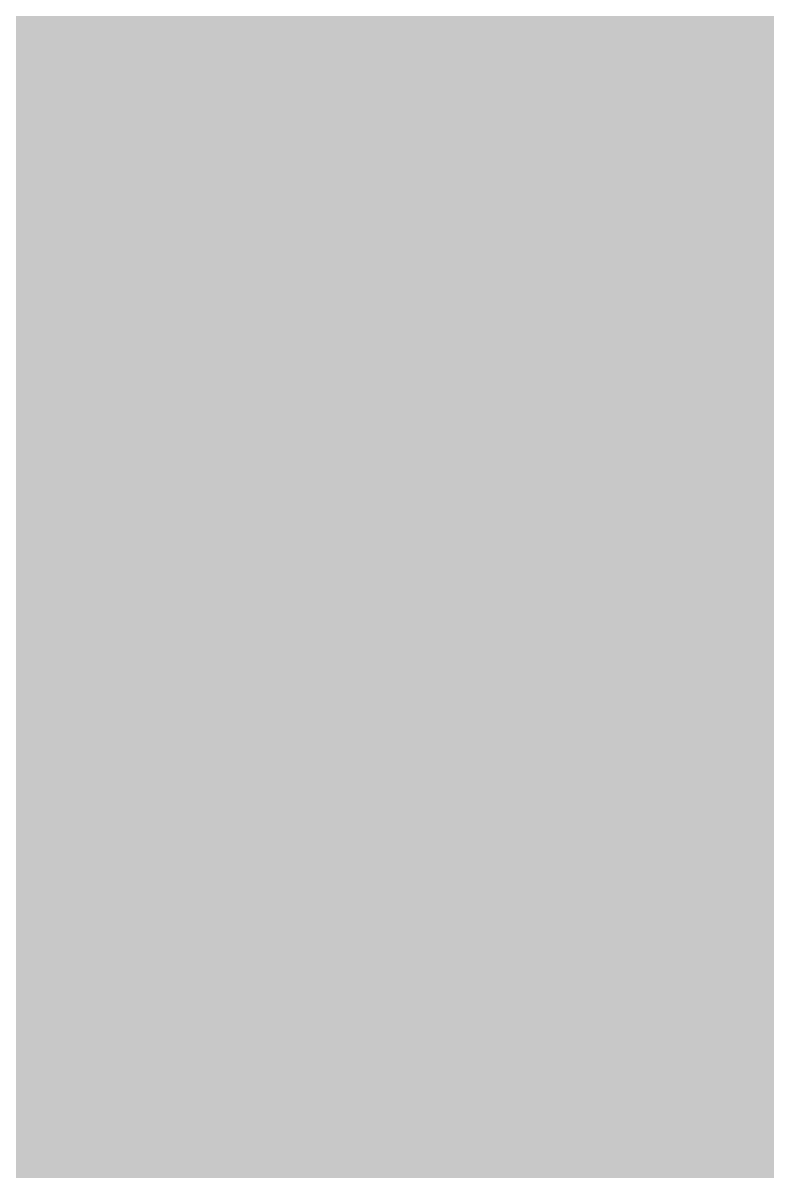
# Model space of a CAD drawing. Header units: millimetres. Extents: x 0 to 212, y 0 to 159.
# Drawn here: x 142.56 to 156.02, y 20.81 to 41.56 of the extents above; entities that cross this region are included whole.
import ezdxf

# ---------------------------------------------------------------- set-up
doc = ezdxf.new("R2010")
doc.units = ezdxf.units.MM

msp = doc.modelspace()

# ---------------------------------------------------------------- hatches: boundary and pattern name
for color, points in [(254, [(14.1633, 0.0536), (13.9878, 0.0533), (13.8125, 0.0559), (13.6373, 0.061), (13.462, 0.0686), (13.2893, 0.0787), (13.114, 0.0914), (12.9413, 0.1041), (12.7686, 0.1219), (12.5959, 0.1397), (12.4231, 0.16), (12.2504, 0.1829), (12.0777, 0.2057), (11.9075, 0.2337), (11.7373, 0.2616), (11.5672, 0.2921), (11.397, 0.3251), (11.2268, 0.3607), (11.0592, 0.3988), (10.8915, 0.4369), (10.7239, 0.4775), (10.5562, 0.5207), (10.3886, 0.5664), (10.2235, 0.6121), (10.0584, 0.6629), (9.8933, 0.7137), (9.7307, 0.7671), (9.5682, 0.8204), (9.4056, 0.8788), (9.2431, 0.9373), (9.083, 0.9982), (8.923, 1.0617), (8.763, 1.1252), (8.6055, 1.1938), (8.4455, 1.2624), (8.2906, 1.331), (8.1331, 1.4046), (7.9781, 1.4783), (7.8232, 1.5545), (7.6708, 1.6332), (7.5184, 1.7145), (7.366, 1.7958), (7.2161, 1.8796), (7.0663, 1.966), (6.919, 2.0523), (6.7716, 2.1438), (6.6243, 2.2352), (6.4795, 2.3266), (6.3348, 2.4232), (6.19, 2.5197), (6.0477, 2.6187), (5.908, 2.7178), (5.7683, 2.8194), (5.6286, 2.9235), (5.4915, 3.0302), (5.3543, 3.1369), (5.2197, 3.2461), (5.0851, 3.3579), (4.953, 3.4722), (4.8209, 3.5865), (4.6914, 3.7033), (4.5644, 3.8202), (4.4348, 3.9395), (4.3104, 4.0615), (4.1859, 4.1859), (4.0615, 4.3104), (3.9395, 4.4348), (3.8202, 4.5618), (3.7033, 4.6914), (3.5865, 4.8209), (3.4722, 4.953), (3.3579, 5.0851), (3.2487, 5.2197), (3.1369, 5.3543), (3.0302, 5.4915), (2.9235, 5.6286), (2.8194, 5.7683), (2.7178, 5.908), (2.6187, 6.0477), (2.5197, 6.19), (2.4232, 6.3348), (2.3266, 6.477), (2.2352, 6.6243), (2.1438, 6.7691), (2.0523, 6.919), (1.966, 7.0663), (1.8796, 7.2161), (1.7958, 7.366), (1.7145, 7.5184), (1.6332, 7.6708), (1.5545, 7.8232), (1.4783, 7.9781), (1.4046, 8.1331), (1.331, 8.2906), (1.2598, 8.4455), (1.1913, 8.603), (1.1252, 8.763), (1.0592, 8.923), (0.9982, 9.083), (0.9373, 9.2431), (0.8763, 9.4056), (0.8204, 9.5682), (0.7645, 9.7307), (0.7112, 9.8933), (0.6604, 10.0584), (0.6121, 10.2235), (0.5639, 10.3911), (0.5207, 10.5562), (0.4775, 10.7239), (0.4343, 10.8915), (0.3962, 11.0592), (0.3607, 11.2268), (0.3251, 11.397), (0.2921, 11.5672), (0.2616, 11.7373), (0.2311, 11.9075), (0.2057, 12.0802), (0.1803, 12.2504), (0.1575, 12.4231), (0.1372, 12.5959), (0.1194, 12.7686), (0.1041, 12.9413), (0.0889, 13.1166), (0.0787, 13.2893), (0.0686, 13.4645), (0.061, 13.6373), (0.0559, 13.8125), (0.0508, 13.9878), (0.0508, 14.163), (0.0522, 144.6925), (0.0508, 144.8664), (0.0559, 145.0416), (0.061, 145.2169), (0.0686, 145.3896), (0.0787, 145.5649), (0.0889, 145.7376), (0.1041, 145.9128), (0.1194, 146.0856), (0.1372, 146.2583), (0.1575, 146.431), (0.1803, 146.6037), (0.2057, 146.7739), (0.2311, 146.9466), (0.2616, 147.1168), (0.2921, 147.287), (0.3251, 147.4572), (0.3607, 147.6248), (0.3962, 147.795), (0.4343, 147.9626), (0.4775, 148.1303), (0.5207, 148.2979), (0.5639, 148.463), (0.6121, 148.6281), (0.6604, 148.7932), (0.7112, 148.9583), (0.7645, 149.1234), (0.8204, 149.286), (0.8763, 149.4485), (0.9373, 149.6111), (0.9982, 149.7711), (1.0592, 149.9311), (1.1252, 150.0911), (1.1913, 150.2486), (1.2598, 150.4061), (1.331, 150.5636), (1.4046, 150.7185), (1.4783, 150.876), (1.5545, 151.0284), (1.6332, 151.1833), (1.7145, 151.3357), (1.7958, 151.4856), (1.8796, 151.638), (1.966, 151.7879), (2.0523, 151.9352), (2.1438, 152.0825), (2.2352, 152.2298), (2.3266, 152.3746), (2.4232, 152.5194), (2.5197, 152.6616), (2.6187, 152.8039), (2.7178, 152.9461), (2.8194, 153.0858), (2.9235, 153.2255), (3.0302, 153.3627), (3.1369, 153.4973), (3.2487, 153.6344), (3.3579, 153.7665), (3.4722, 153.8986), (3.5865, 154.0307), (3.7033, 154.1602), (3.8202, 154.2898), (3.9395, 154.4168), (4.0615, 154.5438), (4.1859, 154.6682), (4.3104, 154.7901), (4.4348, 154.9121), (4.5644, 155.034), (4.6914, 155.1508), (4.8209, 155.2677), (4.953, 155.382), (5.0851, 155.4937), (5.2197, 155.6055), (5.3543, 155.7147), (5.4915, 155.8239), (5.6286, 155.9281), (5.7683, 156.0322), (5.908, 156.1338), (6.0477, 156.2354), (6.19, 156.3345), (6.3348, 156.431), (6.4795, 156.525), (6.6243, 156.6189), (6.7716, 156.7104), (6.919, 156.7993), (7.0663, 156.8882), (7.2161, 156.9745), (7.366, 157.0584), (7.5184, 157.1396), (7.6708, 157.2209), (7.8232, 157.2971), (7.9781, 157.3733), (8.1331, 157.4495), (8.2906, 157.5206), (8.4455, 157.5918), (8.6055, 157.6603), (8.763, 157.7289), (8.923, 157.7924), (9.083, 157.8559), (9.2431, 157.9169), (9.4056, 157.9753), (9.5682, 158.0337), (9.7307, 158.0871), (9.8933, 158.1404), (10.0584, 158.1912), (10.2235, 158.242), (10.3886, 158.2877), (10.5562, 158.3334), (10.7239, 158.3766), (10.8915, 158.4173), (11.0592, 158.4579), (11.2268, 158.4935), (11.397, 158.529), (11.5672, 158.562), (11.7373, 158.5925), (11.9075, 158.6205), (12.0777, 158.6484), (12.2504, 158.6713), (12.4231, 158.6941), (12.5959, 158.7144), (12.7686, 158.7322), (12.9413, 158.75), (13.114, 158.7627), (13.2893, 158.7754), (13.462, 158.7856), (13.6373, 158.7932), (13.8125, 158.7983), (13.9878, 158.8008), (14.163, 158.8033), (197.6078, 158.8036), (197.7822, 158.8008), (197.9574, 158.7983), (198.1327, 158.7932), (198.3054, 158.7856), (198.4807, 158.7754), (198.6534, 158.7627), (198.8287, 158.75), (199.0014, 158.7322), (199.1741, 158.7144), (199.3468, 158.6941), (199.5195, 158.6713), (199.6897, 158.6484), (199.8624, 158.6205), (200.0326, 158.5925), (200.2028, 158.562), (200.373, 158.529), (200.5432, 158.4935), (200.7108, 158.4579), (200.8784, 158.4173), (201.0461, 158.3766), (201.2137, 158.3334), (201.3788, 158.2877), (201.5465, 158.242), (201.7116, 158.1912), (201.8767, 158.1404), (202.0392, 158.0871), (202.2018, 158.0337), (202.3643, 157.9753), (202.5269, 157.9169), (202.6869, 157.8559), (202.8469, 157.7924), (203.007, 157.7289), (203.167, 157.6603), (203.3245, 157.5918), (203.4794, 157.5206), (203.6369, 157.4495), (203.7918, 157.3733), (203.9468, 157.2971), (204.0992, 157.2209), (204.2516, 157.1396), (204.404, 157.0584), (204.5538, 156.9745), (204.7037, 156.8882), (204.8535, 156.7993), (205.0009, 156.7104), (205.1456, 156.6189), (205.293, 156.525), (205.4352, 156.431), (205.58, 156.3345), (205.7222, 156.2354), (205.8619, 156.1338), (206.0016, 156.0322), (206.1413, 155.9281), (206.2785, 155.8239), (206.4156, 155.7147), (206.5503, 155.6055), (206.6849, 155.4937), (206.817, 155.382), (206.949, 155.2677), (207.0786, 155.1508), (207.2081, 155.034), (207.3351, 154.9121), (207.4596, 154.7901), (207.584, 154.6682), (207.7085, 154.5438), (207.8304, 154.4168), (207.9498, 154.2898), (208.0666, 154.1602), (208.1835, 154.0307), (208.2978, 153.8986), (208.4121, 153.7665), (208.5238, 153.6344), (208.6331, 153.4973), (208.7397, 153.3627), (208.8464, 153.2255), (208.9506, 153.0858), (209.0522, 152.9461), (209.1512, 152.8039), (209.2503, 152.6616), (209.3468, 152.5194), (209.4433, 152.3746), (209.5348, 152.2298), (209.6262, 152.0825), (209.7176, 151.9352), (209.804, 151.7879), (209.8904, 151.638), (209.9742, 151.4856), (210.0555, 151.3357), (210.1367, 151.1833), (210.2155, 151.0284), (210.2917, 150.876), (210.3653, 150.7185), (210.439, 150.5636), (210.5076, 150.4061), (210.5762, 150.2486), (210.6447, 150.0911), (210.7082, 149.9311), (210.7717, 149.7711), (210.8327, 149.6111), (210.8911, 149.4485), (210.9495, 149.286), (211.0029, 149.1234), (211.0562, 148.9583), (211.107, 148.7932), (211.1578, 148.6281), (211.2035, 148.463), (211.2493, 148.2979), (211.2924, 148.1303), (211.3331, 147.9626), (211.3712, 147.795), (211.4093, 147.6248), (211.4448, 147.4572), (211.4779, 147.287), (211.5083, 147.1168), (211.5363, 146.9466), (211.5642, 146.7739), (211.5871, 146.6037), (211.6099, 146.431), (211.6303, 146.2583), (211.648, 146.0856), (211.6658, 145.9128), (211.6785, 145.7376), (211.6912, 145.5649), (211.7014, 145.3896), (211.709, 145.2169), (211.7141, 145.0416), (211.7166, 144.8664), (211.7166, 144.6911), (211.7189, 14.1647), (211.7166, 13.9878), (211.7141, 13.8125), (211.709, 13.6373), (211.7014, 13.4645), (211.6912, 13.2893), (211.6785, 13.1166), (211.6658, 12.9413), (211.648, 12.7686), (211.6303, 12.5959), (211.6099, 12.4231), (211.5871, 12.2504), (211.5642, 12.0802), (211.5363, 11.9075), (211.5083, 11.7373), (211.4779, 11.5672), (211.4448, 11.397), (211.4093, 11.2268), (211.3712, 11.0592), (211.3331, 10.8915), (211.2924, 10.7239), (211.2493, 10.5562), (211.2035, 10.3911), (211.1578, 10.2235), (211.107, 10.0584), (211.0562, 9.8933), (211.0029, 9.7307), (210.9495, 9.5682), (210.8911, 9.4056), (210.8327, 9.2431), (210.7717, 9.083), (210.7082, 8.923), (210.6447, 8.763), (210.5762, 8.603), (210.5076, 8.4455), (210.439, 8.2906), (210.3653, 8.1331), (210.2917, 7.9781), (210.2155, 7.8232), (210.1367, 7.6708), (210.0555, 7.5184), (209.9742, 7.366), (209.8904, 7.2161), (209.804, 7.0663), (209.7176, 6.919), (209.6262, 6.7691), (209.5348, 6.6243), (209.4433, 6.477), (209.3468, 6.3348), (209.2503, 6.19), (209.1512, 6.0477), (209.0522, 5.908), (208.9506, 5.7683), (208.8464, 5.6286), (208.7397, 5.4915), (208.6331, 5.3543), (208.5238, 5.2197), (208.4121, 5.0851), (208.2978, 4.953), (208.1835, 4.8209), (208.0666, 4.6914), (207.9498, 4.5618), (207.8304, 4.4348), (207.7085, 4.3104), (207.584, 4.1859), (207.4596, 4.0615), (207.3351, 3.9395), (207.2081, 3.8202), (207.0786, 3.7033), (206.949, 3.5865), (206.817, 3.4722), (206.6849, 3.3579), (206.5503, 3.2461), (206.4156, 3.1369), (206.2785, 3.0302), (206.1413, 2.9235), (206.0016, 2.8194), (205.8619, 2.7178), (205.7222, 2.6187), (205.58, 2.5197), (205.4352, 2.4232), (205.293, 2.3266), (205.1456, 2.2352), (205.0009, 2.1438), (204.8535, 2.0523), (204.7037, 1.966), (204.5538, 1.8796), (204.404, 1.7958), (204.2516, 1.7145), (204.0992, 1.6332), (203.9468, 1.5545), (203.7918, 1.4783), (203.6369, 1.4046), (203.4794, 1.331), (203.3245, 1.2624), (203.167, 1.1938), (203.007, 1.1252), (202.8469, 1.0617), (202.6869, 0.9982), (202.5269, 0.9373), (202.3643, 0.8788), (202.2018, 0.8204), (202.0392, 0.7671), (201.8767, 0.7137), (201.7116, 0.6629), (201.5465, 0.6121), (201.3788, 0.5664), (201.2137, 0.5207), (201.0461, 0.4775), (200.8784, 0.4369), (200.7108, 0.3988), (200.5432, 0.3607), (200.373, 0.3251), (200.2028, 0.2921), (200.0326, 0.2616), (199.8624, 0.2337), (199.6897, 0.2057), (199.5195, 0.1829), (199.3468, 0.16), (199.1741, 0.1397), (199.0014, 0.1219), (198.8287, 0.1041), (198.6534, 0.0914), (198.4807, 0.0787), (198.3054, 0.0686), (198.1327, 0.061), (197.9574, 0.0559), (197.7822, 0.0533), (197.6069, 0.0533)]), (59, [(14.1633, 3.5814), (13.8887, 3.5839), (13.6169, 3.5941), (13.3477, 3.6119), (13.081, 3.6347), (12.8143, 3.6652), (12.5501, 3.7008), (12.2885, 3.7465), (12.0294, 3.7948), (11.7729, 3.8506), (11.5164, 3.9141), (11.2649, 3.9827), (11.016, 4.0564), (10.7671, 4.1351), (10.5232, 4.2215), (10.2819, 4.3129), (10.0432, 4.412), (9.8069, 4.5161), (9.5733, 4.6228), (9.3447, 4.7371), (9.1186, 4.8565), (8.8951, 4.9809), (8.6741, 5.113), (8.4582, 5.2476), (8.2448, 5.3873), (8.0366, 5.5321), (7.8308, 5.682), (7.6276, 5.8369), (7.4295, 5.9969), (7.2365, 6.1595), (7.046, 6.3297), (6.8605, 6.5024), (6.6777, 6.6802), (6.5024, 6.8605), (6.3271, 7.046), (6.1595, 7.2365), (5.9969, 7.432), (5.8369, 7.6302), (5.682, 7.8308), (5.5321, 8.0366), (5.3873, 8.2448), (5.2451, 8.4582), (5.1105, 8.6741), (4.9809, 8.8951), (4.8565, 9.1186), (4.7371, 9.3447), (4.6228, 9.5758), (4.5136, 9.8069), (4.4094, 10.0432), (4.3129, 10.2819), (4.2215, 10.5232), (4.1351, 10.7696), (4.0538, 11.016), (3.9802, 11.2649), (3.9116, 11.5189), (3.8506, 11.7729), (3.7948, 12.0294), (3.744, 12.2911), (3.7008, 12.5527), (3.6627, 12.8143), (3.6322, 13.081), (3.6093, 13.3502), (3.5916, 13.6195), (3.5814, 13.8913), (3.5789, 14.163), (3.58, 144.6925), (3.5814, 144.9654), (3.5916, 145.2347), (3.6093, 145.5064), (3.6322, 145.7731), (3.6627, 146.0398), (3.7008, 146.304), (3.744, 146.5656), (3.7948, 146.8247), (3.8506, 147.0812), (3.9116, 147.3352), (3.9802, 147.5892), (4.0538, 147.8382), (4.1351, 148.0845), (4.2215, 148.3309), (4.3129, 148.5722), (4.4094, 148.811), (4.5136, 149.0472), (4.6228, 149.2783), (4.7371, 149.5095), (4.8565, 149.7355), (4.9809, 149.9591), (5.1105, 150.1775), (5.2451, 150.3959), (5.3873, 150.6093), (5.5321, 150.8176), (5.682, 151.0233), (5.8369, 151.224), (5.9969, 151.4221), (6.1595, 151.6177), (6.3271, 151.8056), (6.5024, 151.9936), (6.6777, 152.1739), (6.8605, 152.3517), (7.046, 152.5245), (7.2365, 152.6946), (7.4295, 152.8572), (7.6276, 153.0172), (7.8308, 153.1722), (8.0366, 153.322), (8.2448, 153.4668), (8.4582, 153.6065), (8.6741, 153.7411), (8.8951, 153.8732), (9.1186, 153.9977), (9.3447, 154.117), (9.5733, 154.2313), (9.8069, 154.3406), (10.0432, 154.4422), (10.2819, 154.5412), (10.5232, 154.6327), (10.7671, 154.719), (11.016, 154.7978), (11.2649, 154.874), (11.5164, 154.9425), (11.7729, 155.0035), (12.0294, 155.0594), (12.2885, 155.1102), (12.5501, 155.1534), (12.8143, 155.1889), (13.081, 155.2194), (13.3477, 155.2448), (13.6169, 155.26), (13.8887, 155.2702), (14.163, 155.2753), (197.6078, 155.2758), (197.8787, 155.2702), (198.1505, 155.26), (198.4197, 155.2448), (198.689, 155.2194), (198.9557, 155.1889), (199.2173, 155.1534), (199.4789, 155.1102), (199.7405, 155.0594), (199.9971, 155.0035), (200.2511, 154.9425), (200.5051, 154.874), (200.754, 154.7978), (201.0004, 154.719), (201.2467, 154.6327), (201.488, 154.5412), (201.7268, 154.4422), (201.963, 154.3406), (202.1942, 154.2313), (202.4253, 154.117), (202.6514, 153.9977), (202.8749, 153.8732), (203.0959, 153.7411), (203.3118, 153.6065), (203.5251, 153.4668), (203.7334, 153.322), (203.9391, 153.1722), (204.1398, 153.0172), (204.3379, 152.8572), (204.5335, 152.6946), (204.724, 152.5245), (204.9094, 152.3517), (205.0898, 152.1739), (205.2676, 151.9936), (205.4403, 151.8056), (205.6105, 151.6177), (205.773, 151.4221), (205.933, 151.224), (206.088, 151.0233), (206.2378, 150.8176), (206.3826, 150.6093), (206.5223, 150.3959), (206.6569, 150.1775), (206.789, 149.9591), (206.9135, 149.7355), (207.0329, 149.5095), (207.1472, 149.2783), (207.2538, 149.0472), (207.358, 148.811), (207.457, 148.5722), (207.5485, 148.3309), (207.6348, 148.0845), (207.7136, 147.8382), (207.7872, 147.5892), (207.8558, 147.3352), (207.9193, 147.0812), (207.9752, 146.8247), (208.0235, 146.5656), (208.0692, 146.304), (208.1047, 146.0398), (208.1352, 145.7731), (208.1581, 145.5064), (208.1759, 145.2347), (208.186, 144.9654), (208.1911, 144.6911), (208.1911, 14.1647), (208.186, 13.8913), (208.1759, 13.6195), (208.1581, 13.3502), (208.1352, 13.081), (208.1047, 12.8143), (208.0692, 12.5527), (208.0235, 12.2911), (207.9752, 12.0294), (207.9193, 11.7729), (207.8558, 11.5189), (207.7872, 11.2649), (207.7136, 11.016), (207.6348, 10.7696), (207.5485, 10.5232), (207.457, 10.2819), (207.358, 10.0432), (207.2538, 9.8069), (207.1472, 9.5758), (207.0329, 9.3447), (206.9135, 9.1186), (206.789, 8.8951), (206.6569, 8.6741), (206.5223, 8.4582), (206.3826, 8.2448), (206.2378, 8.0366), (206.088, 7.8308), (205.933, 7.6302), (205.773, 7.432), (205.6105, 7.2365), (205.4403, 7.046), (205.2676, 6.8605), (205.0898, 6.6802), (204.9094, 6.5024), (204.724, 6.3297), (204.5335, 6.1595), (204.3379, 5.9969), (204.1398, 5.8369), (203.9391, 5.682), (203.7334, 5.5321), (203.5251, 5.3873), (203.3118, 5.2476), (203.0959, 5.113), (202.8749, 4.9809), (202.6514, 4.8565), (202.4253, 4.7371), (202.1942, 4.6228), (201.963, 4.5161), (201.7268, 4.412), (201.488, 4.3129), (201.2467, 4.2215), (201.0004, 4.1351), (200.754, 4.0564), (200.5051, 3.9827), (200.2511, 3.9141), (199.9971, 3.8506), (199.7405, 3.7948), (199.4789, 3.7465), (199.2173, 3.7008), (198.9557, 3.6652), (198.689, 3.6347), (198.4197, 3.6119), (198.1505, 3.5941), (197.8787, 3.5839), (197.6069, 3.5789)]), (254, [(14.1633, 8.8731), (14.0259, 8.8748), (13.8887, 8.8798), (13.7541, 8.8875), (13.622, 8.9002), (13.4874, 8.9154), (13.3553, 8.9332), (13.2258, 8.9535), (13.0962, 8.9789), (12.9667, 9.0068), (12.8397, 9.0373), (12.7127, 9.0729), (12.5882, 9.1084), (12.4663, 9.1491), (12.3419, 9.1923), (12.2225, 9.238), (12.1031, 9.2888), (11.9837, 9.3396), (11.8694, 9.3929), (11.7526, 9.4513), (11.6408, 9.5098), (11.5291, 9.5733), (11.4198, 9.6368), (11.3106, 9.7053), (11.2039, 9.7765), (11.0998, 9.8476), (10.9957, 9.9238), (10.8966, 10), (10.7975, 10.0787), (10.6985, 10.1625), (10.6045, 10.2464), (10.5105, 10.3327), (10.4216, 10.4216), (10.3327, 10.5131), (10.2464, 10.6045), (10.16, 10.701), (10.0787, 10.7975), (10, 10.8966), (9.9212, 10.9982), (9.8476, 11.0998), (9.7739, 11.2039), (9.7053, 11.3106), (9.6368, 11.4198), (9.5707, 11.5291), (9.5098, 11.6408), (9.4488, 11.7551), (9.3929, 11.8694), (9.337, 11.9863), (9.2862, 12.1031), (9.238, 12.2225), (9.1923, 12.3444), (9.1491, 12.4663), (9.1084, 12.5908), (9.0703, 12.7152), (9.0373, 12.8397), (9.0068, 12.9692), (8.9789, 13.0962), (8.9535, 13.2258), (8.9306, 13.3579), (8.9129, 13.4899), (8.8976, 13.622), (8.8849, 13.7566), (8.8773, 13.8913), (8.8722, 14.0259), (8.8697, 14.163), (8.8717, 144.6925), (8.8722, 144.8283), (8.8773, 144.9629), (8.8849, 145.0975), (8.8976, 145.2321), (8.9129, 145.3642), (8.9306, 145.4963), (8.9535, 145.6284), (8.9789, 145.7579), (9.0068, 145.8849), (9.0373, 146.0144), (9.0703, 146.1389), (9.1084, 146.2634), (9.1491, 146.3878), (9.1923, 146.5097), (9.238, 146.6317), (9.2862, 146.751), (9.337, 146.8679), (9.3929, 146.9847), (9.4488, 147.099), (9.5098, 147.2133), (9.5707, 147.3251), (9.6368, 147.4343), (9.7053, 147.5435), (9.7739, 147.6502), (9.8476, 147.7543), (9.9212, 147.8559), (10, 147.9575), (10.0787, 148.0566), (10.16, 148.1531), (10.2464, 148.2496), (10.3327, 148.3411), (10.4216, 148.4325), (10.5105, 148.5214), (10.6045, 148.6078), (10.6985, 148.6916), (10.7975, 148.7754), (10.8966, 148.8542), (10.9957, 148.9304), (11.0998, 149.0066), (11.2039, 149.0777), (11.3106, 149.1488), (11.4198, 149.2174), (11.5291, 149.2809), (11.6408, 149.3444), (11.7526, 149.4028), (11.8694, 149.4612), (11.9837, 149.5146), (12.1031, 149.5679), (12.2225, 149.6162), (12.3419, 149.6619), (12.4663, 149.7051), (12.5882, 149.7457), (12.7127, 149.7813), (12.8397, 149.8168), (12.9667, 149.8473), (13.0962, 149.8752), (13.2258, 149.9006), (13.3553, 149.921), (13.4874, 149.9413), (13.622, 149.9565), (13.7541, 149.9667), (13.8887, 149.9768), (14.0259, 149.9819), (14.163, 149.9819), (197.6078, 149.9842), (197.7441, 149.9819), (197.8787, 149.9768), (198.0133, 149.9667), (198.1479, 149.9565), (198.28, 149.9413), (198.4121, 149.921), (198.5442, 149.9006), (198.6737, 149.8752), (198.8007, 149.8473), (198.9303, 149.8168), (199.0547, 149.7813), (199.1792, 149.7457), (199.3036, 149.7051), (199.4256, 149.6619), (199.5475, 149.6162), (199.6669, 149.5679), (199.7837, 149.5146), (199.9005, 149.4612), (200.0148, 149.4028), (200.1291, 149.3444), (200.2409, 149.2809), (200.3501, 149.2174), (200.4593, 149.1488), (200.566, 149.0777), (200.6702, 149.0066), (200.7718, 148.9304), (200.8734, 148.8542), (200.9724, 148.7754), (201.0689, 148.6916), (201.1655, 148.6078), (201.2569, 148.5214), (201.3483, 148.4325), (201.4372, 148.3411), (201.5236, 148.2496), (201.6074, 148.1531), (201.6912, 148.0566), (201.77, 147.9575), (201.8462, 147.8559), (201.9224, 147.7543), (201.9935, 147.6502), (202.0646, 147.5435), (202.1332, 147.4343), (202.1967, 147.3251), (202.2602, 147.2133), (202.3186, 147.099), (202.377, 146.9847), (202.4304, 146.8679), (202.4812, 146.751), (202.532, 146.6317), (202.5777, 146.5097), (202.6209, 146.3878), (202.6615, 146.2634), (202.6971, 146.1389), (202.7326, 146.0144), (202.7631, 145.8849), (202.7911, 145.7579), (202.8165, 145.6284), (202.8368, 145.4963), (202.8546, 145.3642), (202.8698, 145.2321), (202.8825, 145.0975), (202.8901, 144.9629), (202.8952, 144.8283), (202.8977, 144.6911), (202.8994, 14.1647), (202.8952, 14.0259), (202.8901, 13.8913), (202.8825, 13.7566), (202.8698, 13.622), (202.8546, 13.4899), (202.8368, 13.3579), (202.8165, 13.2258), (202.7911, 13.0962), (202.7631, 12.9692), (202.7326, 12.8397), (202.6971, 12.7152), (202.6615, 12.5908), (202.6209, 12.4663), (202.5777, 12.3444), (202.532, 12.2225), (202.4812, 12.1031), (202.4304, 11.9863), (202.377, 11.8694), (202.3186, 11.7551), (202.2602, 11.6408), (202.1967, 11.5291), (202.1332, 11.4198), (202.0646, 11.3106), (201.9935, 11.2039), (201.9224, 11.0998), (201.8462, 10.9982), (201.77, 10.8966), (201.6912, 10.7975), (201.6074, 10.701), (201.5236, 10.6045), (201.4372, 10.5131), (201.3483, 10.4216), (201.2569, 10.3327), (201.1655, 10.2464), (201.0689, 10.1625), (200.9724, 10.0787), (200.8734, 10), (200.7718, 9.9238), (200.6702, 9.8476), (200.566, 9.7765), (200.4593, 9.7053), (200.3501, 9.6368), (200.2409, 9.5733), (200.1291, 9.5098), (200.0148, 9.4513), (199.9005, 9.3929), (199.7837, 9.3396), (199.6669, 9.2888), (199.5475, 9.238), (199.4256, 9.1923), (199.3036, 9.1491), (199.1792, 9.1084), (199.0547, 9.0729), (198.9303, 9.0373), (198.8007, 9.0068), (198.6737, 8.9789), (198.5442, 8.9535), (198.4121, 8.9332), (198.28, 8.9154), (198.1479, 8.9002), (198.0133, 8.8875), (197.8787, 8.8798), (197.7441, 8.8748), (197.6069, 8.8722)])]:
    msp.add_hatch(color=color).paths.add_polyline_path(points)
h = msp.add_hatch(color=59)
edge = h.paths.add_edge_path()
edge.add_line((148.8969, 22.7016), (149.0624, 22.7025))
edge.add_line((149.0624, 22.7025), (149.2275, 22.7076))
edge.add_line((149.2275, 22.7076), (149.3926, 22.7152))
edge.add_line((149.3926, 22.7152), (149.5552, 22.7254))
edge.add_line((149.5552, 22.7254), (149.7152, 22.7381))
edge.add_line((149.7152, 22.7381), (149.8727, 22.7559))
edge.add_line((149.8727, 22.7559), (150.0302, 22.7762))
edge.add_line((150.0302, 22.7762), (150.1851, 22.799))
edge.add_line((150.1851, 22.799), (150.3375, 22.827))
edge.add_line((150.3375, 22.827), (150.4899, 22.8575))
edge.add_line((150.4899, 22.8575), (150.6398, 22.8905))
edge.add_line((150.6398, 22.8905), (150.7871, 22.926))
edge.add_line((150.7871, 22.926), (150.9319, 22.9667))
edge.add_line((150.9319, 22.9667), (151.0741, 23.0124))
edge.add_line((151.0741, 23.0124), (151.2164, 23.0581))
edge.add_line((151.2164, 23.0581), (151.3561, 23.1089))
edge.add_line((151.3561, 23.1089), (151.4932, 23.1623))
edge.add_line((151.4932, 23.1623), (151.6278, 23.2207))
edge.add_line((151.6278, 23.2207), (151.7599, 23.2816))
edge.add_line((151.7599, 23.2816), (151.892, 23.3477))
edge.add_line((151.892, 23.3477), (152.019, 23.4163))
edge.add_line((152.019, 23.4163), (152.146, 23.4899))
edge.add_line((152.146, 23.4899), (152.2705, 23.5661))
edge.add_line((152.2705, 23.5661), (152.3898, 23.6449))
edge.add_line((152.3898, 23.6449), (152.5092, 23.7287))
edge.add_line((152.5092, 23.7287), (152.6261, 23.8176))
edge.add_line((152.6261, 23.8176), (152.7404, 23.909))
edge.add_line((152.7404, 23.909), (152.8521, 24.003))
edge.add_line((152.8521, 24.003), (152.9613, 24.1021))
edge.add_line((152.9613, 24.1021), (153.068, 24.2062))
edge.add_line((153.068, 24.2062), (153.1722, 24.3129))
edge.add_line((153.1722, 24.3129), (153.2738, 24.4246))
edge.add_line((153.2738, 24.4246), (153.3728, 24.5415))
edge.add_line((153.3728, 24.5415), (153.4693, 24.6609))
edge.add_line((153.4693, 24.6609), (153.5633, 24.7828))
edge.add_line((153.5633, 24.7828), (153.6522, 24.9123))
edge.add_line((153.6522, 24.9123), (153.7411, 25.0444))
edge.add_line((153.7411, 25.0444), (153.8275, 25.1816))
edge.add_line((153.8275, 25.1816), (153.9088, 25.3213))
edge.add_line((153.9088, 25.3213), (153.9875, 25.466))
edge.add_line((153.9875, 25.466), (154.0662, 25.6159))
edge.add_line((154.0662, 25.6159), (154.1399, 25.7683))
edge.add_line((154.1399, 25.7683), (154.211, 25.9258))
edge.add_line((154.211, 25.9258), (154.2771, 26.0883))
edge.add_line((154.2771, 26.0883), (154.3431, 26.256))
edge.add_line((154.3431, 26.256), (154.4041, 26.4262))
edge.add_line((154.4041, 26.4262), (154.4625, 26.604))
edge.add_line((154.4625, 26.604), (154.5184, 26.7843))
edge.add_line((154.5184, 26.7843), (154.5717, 26.9697))
edge.add_line((154.5717, 26.9697), (154.6225, 27.1577))
edge.add_line((154.6225, 27.1577), (154.6682, 27.3533))
edge.add_line((154.6682, 27.3533), (154.7114, 27.5514))
edge.add_line((154.7114, 27.5514), (154.7495, 27.7546))
edge.add_line((154.7495, 27.7546), (154.7876, 27.9654))
edge.add_line((154.7876, 27.9654), (154.8206, 28.1788))
edge.add_line((154.8206, 28.1788), (154.8486, 28.3972))
edge.add_line((154.8486, 28.3972), (154.8765, 28.6182))
edge.add_line((154.8765, 28.6182), (154.8994, 28.8468))
edge.add_line((154.8994, 28.8468), (154.9197, 29.0805))
edge.add_line((154.9197, 29.0805), (154.9349, 29.3167))
edge.add_line((154.9349, 29.3167), (154.9476, 29.5605))
edge.add_line((154.9476, 29.5605), (154.9552, 29.8094))
edge.add_line((154.9552, 29.8094), (154.9629, 30.0609))
edge.add_line((154.9629, 30.0609), (154.9629, 30.32))
edge.add_line((154.9629, 30.32), (154.9629, 30.5765))
edge.add_line((154.9629, 30.5765), (154.9552, 30.8305))
edge.add_line((154.9552, 30.8305), (154.9476, 31.0794))
edge.add_line((154.9476, 31.0794), (154.9349, 31.3207))
edge.add_line((154.9349, 31.3207), (154.9197, 31.5595))
edge.add_line((154.9197, 31.5595), (154.8994, 31.7932))
edge.add_line((154.8994, 31.7932), (154.8765, 32.0192))
edge.add_line((154.8765, 32.0192), (154.8486, 32.2428))
edge.add_line((154.8486, 32.2428), (154.8206, 32.4612))
edge.add_line((154.8206, 32.4612), (154.7876, 32.6746))
edge.add_line((154.7876, 32.6746), (154.7495, 32.8828))
edge.add_line((154.7495, 32.8828), (154.7114, 33.0886))
edge.add_line((154.7114, 33.0886), (154.6682, 33.2867))
edge.add_line((154.6682, 33.2867), (154.6225, 33.4797))
edge.add_line((154.6225, 33.4797), (154.5717, 33.6702))
edge.add_line((154.5717, 33.6702), (154.5184, 33.8557))
edge.add_line((154.5184, 33.8557), (154.4625, 34.036))
edge.add_line((154.4625, 34.036), (154.4041, 34.2113))
edge.add_line((154.4041, 34.2113), (154.3431, 34.384))
edge.add_line((154.3431, 34.384), (154.2771, 34.5516))
edge.add_line((154.2771, 34.5516), (154.211, 34.7142))
edge.add_line((154.211, 34.7142), (154.1399, 34.8717))
edge.add_line((154.1399, 34.8717), (154.0662, 35.0241))
edge.add_line((154.0662, 35.0241), (153.9875, 35.1739))
edge.add_line((153.9875, 35.1739), (153.9088, 35.3187))
edge.add_line((153.9088, 35.3187), (153.8275, 35.4584))
edge.add_line((153.8275, 35.4584), (153.7411, 35.5956))
edge.add_line((153.7411, 35.5956), (153.6522, 35.7276))
edge.add_line((153.6522, 35.7276), (153.5633, 35.8572))
edge.add_line((153.5633, 35.8572), (153.4693, 35.9791))
edge.add_line((153.4693, 35.9791), (153.3728, 36.0985))
edge.add_line((153.3728, 36.0985), (153.2738, 36.2153))
edge.add_line((153.2738, 36.2153), (153.1722, 36.3271))
edge.add_line((153.1722, 36.3271), (153.068, 36.4338))
edge.add_line((153.068, 36.4338), (152.9613, 36.5379))
edge.add_line((152.9613, 36.5379), (152.8521, 36.637))
edge.add_line((152.8521, 36.637), (152.7404, 36.7309))
edge.add_line((152.7404, 36.7309), (152.6261, 36.8224))
edge.add_line((152.6261, 36.8224), (152.5092, 36.9113))
edge.add_line((152.5092, 36.9113), (152.3898, 36.9951))
edge.add_line((152.3898, 36.9951), (152.2705, 37.0738))
edge.add_line((152.2705, 37.0738), (152.146, 37.15))
edge.add_line((152.146, 37.15), (152.019, 37.2237))
edge.add_line((152.019, 37.2237), (151.892, 37.2923))
edge.add_line((151.892, 37.2923), (151.7599, 37.3583))
edge.add_line((151.7599, 37.3583), (151.6278, 37.4193))
edge.add_line((151.6278, 37.4193), (151.4932, 37.4777))
edge.add_line((151.4932, 37.4777), (151.3561, 37.531))
edge.add_line((151.3561, 37.531), (151.2164, 37.5818))
edge.add_line((151.2164, 37.5818), (151.0741, 37.6301))
edge.add_line((151.0741, 37.6301), (150.9319, 37.6733))
edge.add_line((150.9319, 37.6733), (150.7871, 37.7139))
edge.add_line((150.7871, 37.7139), (150.6398, 37.7495))
edge.add_line((150.6398, 37.7495), (150.4899, 37.7825))
edge.add_line((150.4899, 37.7825), (150.3375, 37.813))
edge.add_line((150.3375, 37.813), (150.1851, 37.8409))
edge.add_line((150.1851, 37.8409), (150.0302, 37.8638))
edge.add_line((150.0302, 37.8638), (149.8727, 37.8841))
edge.add_line((149.8727, 37.8841), (149.7152, 37.9019))
edge.add_line((149.7152, 37.9019), (149.5552, 37.9146))
edge.add_line((149.5552, 37.9146), (149.3926, 37.9273))
edge.add_line((149.3926, 37.9273), (149.2275, 37.9349))
edge.add_line((149.2275, 37.9349), (149.0624, 37.9374))
edge.add_line((149.0624, 37.9374), (148.8948, 37.94))
edge.add_line((148.8948, 37.94), (148.7297, 37.9374))
edge.add_line((148.7297, 37.9374), (148.5621, 37.9349))
edge.add_line((148.5621, 37.9349), (148.3995, 37.9273))
edge.add_line((148.3995, 37.9273), (148.2369, 37.9146))
edge.add_line((148.2369, 37.9146), (148.0769, 37.9019))
edge.add_line((148.0769, 37.9019), (147.9169, 37.8841))
edge.add_line((147.9169, 37.8841), (147.762, 37.8638))
edge.add_line((147.762, 37.8638), (147.607, 37.8409))
edge.add_line((147.607, 37.8409), (147.4521, 37.813))
edge.add_line((147.4521, 37.813), (147.3022, 37.7825))
edge.add_line((147.3022, 37.7825), (147.1524, 37.7495))
edge.add_line((147.1524, 37.7495), (147.005, 37.7139))
edge.add_line((147.005, 37.7139), (146.8603, 37.6733))
edge.add_line((146.8603, 37.6733), (146.7155, 37.6301))
edge.add_line((146.7155, 37.6301), (146.5758, 37.5818))
edge.add_line((146.5758, 37.5818), (146.4361, 37.531))
edge.add_line((146.4361, 37.531), (146.2989, 37.4777))
edge.add_line((146.2989, 37.4777), (146.1643, 37.4193))
edge.add_line((146.1643, 37.4193), (146.0297, 37.3583))
edge.add_line((146.0297, 37.3583), (145.9001, 37.2923))
edge.add_line((145.9001, 37.2923), (145.7731, 37.2237))
edge.add_line((145.7731, 37.2237), (145.6461, 37.15))
edge.add_line((145.6461, 37.15), (145.5217, 37.0738))
edge.add_line((145.5217, 37.0738), (145.3998, 36.9951))
edge.add_line((145.3998, 36.9951), (145.2829, 36.9113))
edge.add_line((145.2829, 36.9113), (145.1661, 36.8224))
edge.add_line((145.1661, 36.8224), (145.0518, 36.7309))
edge.add_line((145.0518, 36.7309), (144.94, 36.637))
edge.add_line((144.94, 36.637), (144.8308, 36.5379))
edge.add_line((144.8308, 36.5379), (144.7241, 36.4338))
edge.add_line((144.7241, 36.4338), (144.62, 36.3271))
edge.add_line((144.62, 36.3271), (144.5184, 36.2153))
edge.add_line((144.5184, 36.2153), (144.4193, 36.0985))
edge.add_line((144.4193, 36.0985), (144.3228, 35.9791))
edge.add_line((144.3228, 35.9791), (144.2288, 35.8572))
edge.add_line((144.2288, 35.8572), (144.1374, 35.7276))
edge.add_line((144.1374, 35.7276), (144.051, 35.5956))
edge.add_line((144.051, 35.5956), (143.9647, 35.4584))
edge.add_line((143.9647, 35.4584), (143.8834, 35.3187))
edge.add_line((143.8834, 35.3187), (143.8021, 35.1739))
edge.add_line((143.8021, 35.1739), (143.7259, 35.0241))
edge.add_line((143.7259, 35.0241), (143.6522, 34.8717))
edge.add_line((143.6522, 34.8717), (143.5811, 34.7142))
edge.add_line((143.5811, 34.7142), (143.5125, 34.5516))
edge.add_line((143.5125, 34.5516), (143.449, 34.384))
edge.add_line((143.449, 34.384), (143.3855, 34.2113))
edge.add_line((143.3855, 34.2113), (143.3271, 34.036))
edge.add_line((143.3271, 34.036), (143.2712, 33.8557))
edge.add_line((143.2712, 33.8557), (143.2204, 33.6702))
edge.add_line((143.2204, 33.6702), (143.1696, 33.4797))
edge.add_line((143.1696, 33.4797), (143.1239, 33.2867))
edge.add_line((143.1239, 33.2867), (143.0807, 33.0886))
edge.add_line((143.0807, 33.0886), (143.0401, 32.8828))
edge.add_line((143.0401, 32.8828), (143.0045, 32.6746))
edge.add_line((143.0045, 32.6746), (142.9715, 32.4612))
edge.add_line((142.9715, 32.4612), (142.941, 32.2428))
edge.add_line((142.941, 32.2428), (142.9156, 32.0192))
edge.add_line((142.9156, 32.0192), (142.8928, 31.7932))
edge.add_line((142.8928, 31.7932), (142.8725, 31.5595))
edge.add_line((142.8725, 31.5595), (142.8572, 31.3207))
edge.add_line((142.8572, 31.3207), (142.8445, 31.0794))
edge.add_line((142.8445, 31.0794), (142.8344, 30.8305))
edge.add_line((142.8344, 30.8305), (142.8293, 30.5765))
edge.add_line((142.8293, 30.5765), (142.8293, 30.32))
edge.add_line((142.8293, 30.32), (142.8293, 30.0736))
edge.add_line((142.8293, 30.0736), (142.8344, 29.8323))
edge.add_line((142.8344, 29.8323), (142.8445, 29.5961))
edge.add_line((142.8445, 29.5961), (142.8572, 29.3649))
edge.add_line((142.8572, 29.3649), (142.8725, 29.1363))
edge.add_line((142.8725, 29.1363), (142.8928, 28.9128))
edge.add_line((142.8928, 28.9128), (142.9156, 28.6918))
edge.add_line((142.9156, 28.6918), (142.941, 28.4759))
edge.add_line((142.941, 28.4759), (142.9715, 28.2651))
edge.add_line((142.9715, 28.2651), (143.0045, 28.0594))
edge.add_line((143.0045, 28.0594), (143.0401, 27.8562))
edge.add_line((143.0401, 27.8562), (143.0807, 27.6581))
edge.add_line((143.0807, 27.6581), (143.1239, 27.4625))
edge.add_line((143.1239, 27.4625), (143.1696, 27.272))
edge.add_line((143.1696, 27.272), (143.2204, 27.084))
edge.add_line((143.2204, 27.084), (143.2712, 26.9037))
edge.add_line((143.2712, 26.9037), (143.3271, 26.7233))
edge.add_line((143.3271, 26.7233), (143.3855, 26.5506))
edge.add_line((143.3855, 26.5506), (143.449, 26.3804))
edge.add_line((143.449, 26.3804), (143.5125, 26.2153))
edge.add_line((143.5125, 26.2153), (143.5811, 26.0528))
edge.add_line((143.5811, 26.0528), (143.6522, 25.8928))
edge.add_line((143.6522, 25.8928), (143.7259, 25.7404))
edge.add_line((143.7259, 25.7404), (143.8021, 25.5905))
edge.add_line((143.8021, 25.5905), (143.8834, 25.4432))
edge.add_line((143.8834, 25.4432), (143.9647, 25.3009))
edge.add_line((143.9647, 25.3009), (144.051, 25.1638))
edge.add_line((144.051, 25.1638), (144.1374, 25.0292))
edge.add_line((144.1374, 25.0292), (144.2288, 24.8996))
edge.add_line((144.2288, 24.8996), (144.3228, 24.7726))
edge.add_line((144.3228, 24.7726), (144.4193, 24.6507))
edge.add_line((144.4193, 24.6507), (144.5184, 24.5313))
edge.add_line((144.5184, 24.5313), (144.62, 24.417))
edge.add_line((144.62, 24.417), (144.7241, 24.3053))
edge.add_line((144.7241, 24.3053), (144.8308, 24.1986))
edge.add_line((144.8308, 24.1986), (144.94, 24.0944))
edge.add_line((144.94, 24.0944), (145.0518, 23.9954))
edge.add_line((145.0518, 23.9954), (145.1661, 23.8989))
edge.add_line((145.1661, 23.8989), (145.2829, 23.8074))
edge.add_line((145.2829, 23.8074), (145.3998, 23.7185))
edge.add_line((145.3998, 23.7185), (145.5217, 23.6347))
edge.add_line((145.5217, 23.6347), (145.6461, 23.556))
edge.add_line((145.6461, 23.556), (145.7731, 23.4772))
edge.add_line((145.7731, 23.4772), (145.9001, 23.4036))
edge.add_line((145.9001, 23.4036), (146.0297, 23.335))
edge.add_line((146.0297, 23.335), (146.1643, 23.2689))
edge.add_line((146.1643, 23.2689), (146.2989, 23.208))
edge.add_line((146.2989, 23.208), (146.4361, 23.1496))
edge.add_line((146.4361, 23.1496), (146.5758, 23.0937))
edge.add_line((146.5758, 23.0937), (146.7155, 23.0429))
edge.add_line((146.7155, 23.0429), (146.8603, 22.9946))
edge.add_line((146.8603, 22.9946), (147.005, 22.9514))
edge.add_line((147.005, 22.9514), (147.1524, 22.9108))
edge.add_line((147.1524, 22.9108), (147.3022, 22.8752))
edge.add_line((147.3022, 22.8752), (147.4521, 22.8397))
edge.add_line((147.4521, 22.8397), (147.607, 22.8117))
edge.add_line((147.607, 22.8117), (147.762, 22.7863))
edge.add_line((147.762, 22.7863), (147.9169, 22.7635))
edge.add_line((147.9169, 22.7635), (148.0769, 22.7432))
edge.add_line((148.0769, 22.7432), (148.2369, 22.7279))
edge.add_line((148.2369, 22.7279), (148.3995, 22.7152))
edge.add_line((148.3995, 22.7152), (148.5621, 22.7076))
edge.add_line((148.5621, 22.7076), (148.7297, 22.7025))
edge.add_line((148.7297, 22.7025), (148.8948, 22.7))
edge = h.paths.add_edge_path(flags=16)
edge.add_line((148.8969, 35.6552), (148.9989, 35.654))
edge.add_line((148.9989, 35.654), (149.098, 35.6489))
edge.add_line((149.098, 35.6489), (149.1971, 35.6438))
edge.add_line((149.1971, 35.6438), (149.2936, 35.6362))
edge.add_line((149.2936, 35.6362), (149.3876, 35.626))
edge.add_line((149.3876, 35.626), (149.4815, 35.6133))
edge.add_line((149.4815, 35.6133), (149.573, 35.5981))
edge.add_line((149.573, 35.5981), (149.6619, 35.5803))
edge.add_line((149.6619, 35.5803), (149.7508, 35.56))
edge.add_line((149.7508, 35.56), (149.8371, 35.5371))
edge.add_line((149.8371, 35.5371), (149.921, 35.5117))
edge.add_line((149.921, 35.5117), (150.0022, 35.4863))
edge.add_line((150.0022, 35.4863), (150.0835, 35.4559))
edge.add_line((150.0835, 35.4559), (150.1623, 35.4228))
edge.add_line((150.1623, 35.4228), (150.2385, 35.3898))
edge.add_line((150.2385, 35.3898), (150.3147, 35.3517))
edge.add_line((150.3147, 35.3517), (150.3883, 35.3136))
edge.add_line((150.3883, 35.3136), (150.4594, 35.2704))
edge.add_line((150.4594, 35.2704), (150.5306, 35.2247))
edge.add_line((150.5306, 35.2247), (150.5991, 35.179))
edge.add_line((150.5991, 35.179), (150.6652, 35.1282))
edge.add_line((150.6652, 35.1282), (150.7287, 35.0774))
edge.add_line((150.7287, 35.0774), (150.7922, 35.0215))
edge.add_line((150.7922, 35.0215), (150.8557, 34.9631))
edge.add_line((150.8557, 34.9631), (150.9141, 34.9021))
edge.add_line((150.9141, 34.9021), (150.9725, 34.8412))
edge.add_line((150.9725, 34.8412), (151.0284, 34.7751))
edge.add_line((151.0284, 34.7751), (151.0843, 34.7066))
edge.add_line((151.0843, 34.7066), (151.1376, 34.6354))
edge.add_line((151.1376, 34.6354), (151.1884, 34.5618))
edge.add_line((151.1884, 34.5618), (151.2392, 34.4856))
edge.add_line((151.2392, 34.4856), (151.2875, 34.4043))
edge.add_line((151.2875, 34.4043), (151.3357, 34.323))
edge.add_line((151.3357, 34.323), (151.3789, 34.2392))
edge.add_line((151.3789, 34.2392), (151.4221, 34.1503))
edge.add_line((151.4221, 34.1503), (151.4653, 34.0589))
edge.add_line((151.4653, 34.0589), (151.5059, 33.9674))
edge.add_line((151.5059, 33.9674), (151.544, 33.8709))
edge.add_line((151.544, 33.8709), (151.5821, 33.7718))
edge.add_line((151.5821, 33.7718), (151.6177, 33.6702))
edge.add_line((151.6177, 33.6702), (151.6507, 33.5636))
edge.add_line((151.6507, 33.5636), (151.6837, 33.4569))
edge.add_line((151.6837, 33.4569), (151.7167, 33.3477))
edge.add_line((151.7167, 33.3477), (151.7447, 33.2334))
edge.add_line((151.7447, 33.2334), (151.7726, 33.1165))
edge.add_line((151.7726, 33.1165), (151.8006, 32.9971))
edge.add_line((151.8006, 32.9971), (151.826, 32.8752))
edge.add_line((151.826, 32.8752), (151.8488, 32.7482))
edge.add_line((151.8488, 32.7482), (151.8691, 32.6212))
edge.add_line((151.8691, 32.6212), (151.892, 32.4891))
edge.add_line((151.892, 32.4891), (151.9098, 32.3545))
edge.add_line((151.9098, 32.3545), (151.9276, 32.2174))
edge.add_line((151.9276, 32.2174), (151.9428, 32.0751))
edge.add_line((151.9428, 32.0751), (151.958, 31.9329))
edge.add_line((151.958, 31.9329), (151.9707, 31.7856))
edge.add_line((151.9707, 31.7856), (151.9834, 31.6357))
edge.add_line((151.9834, 31.6357), (151.9936, 31.4808))
edge.add_line((151.9936, 31.4808), (152.0038, 31.3258))
edge.add_line((152.0038, 31.3258), (152.0114, 31.1658))
edge.add_line((152.0114, 31.1658), (152.0165, 31.0032))
edge.add_line((152.0165, 31.0032), (152.0215, 30.8356))
edge.add_line((152.0215, 30.8356), (152.0241, 30.668))
edge.add_line((152.0241, 30.668), (152.0266, 30.4952))
edge.add_line((152.0266, 30.4952), (152.0292, 30.32))
edge.add_line((152.0292, 30.32), (152.0266, 30.16))
edge.add_line((152.0266, 30.16), (152.0241, 30.0025))
edge.add_line((152.0241, 30.0025), (152.0215, 29.8501))
edge.add_line((152.0215, 29.8501), (152.0165, 29.6977))
edge.add_line((152.0165, 29.6977), (152.0114, 29.5478))
edge.add_line((152.0114, 29.5478), (152.0038, 29.398))
edge.add_line((152.0038, 29.398), (151.9936, 29.2532))
edge.add_line((151.9936, 29.2532), (151.9834, 29.1109))
edge.add_line((151.9834, 29.1109), (151.9707, 28.9687))
edge.add_line((151.9707, 28.9687), (151.958, 28.829))
edge.add_line((151.958, 28.829), (151.9428, 28.6944))
edge.add_line((151.9428, 28.6944), (151.9276, 28.5598))
edge.add_line((151.9276, 28.5598), (151.9098, 28.4277))
edge.add_line((151.9098, 28.4277), (151.892, 28.2981))
edge.add_line((151.892, 28.2981), (151.8691, 28.1711))
edge.add_line((151.8691, 28.1711), (151.8488, 28.0467))
edge.add_line((151.8488, 28.0467), (151.826, 27.9222))
edge.add_line((151.826, 27.9222), (151.8006, 27.8028))
edge.add_line((151.8006, 27.8028), (151.7726, 27.686))
edge.add_line((151.7726, 27.686), (151.7447, 27.5692))
edge.add_line((151.7447, 27.5692), (151.7167, 27.4574))
edge.add_line((151.7167, 27.4574), (151.6837, 27.3456))
edge.add_line((151.6837, 27.3456), (151.6507, 27.2364))
edge.add_line((151.6507, 27.2364), (151.6177, 27.1323))
edge.add_line((151.6177, 27.1323), (151.5821, 27.0281))
edge.add_line((151.5821, 27.0281), (151.544, 26.9265))
edge.add_line((151.544, 26.9265), (151.5059, 26.8275))
edge.add_line((151.5059, 26.8275), (151.4653, 26.731))
edge.add_line((151.4653, 26.731), (151.4221, 26.6395))
edge.add_line((151.4221, 26.6395), (151.3789, 26.5481))
edge.add_line((151.3789, 26.5481), (151.3357, 26.4592))
edge.add_line((151.3357, 26.4592), (151.2875, 26.3728))
edge.add_line((151.2875, 26.3728), (151.2392, 26.289))
edge.add_line((151.2392, 26.289), (151.1884, 26.2077))
edge.add_line((151.1884, 26.2077), (151.1376, 26.129))
edge.add_line((151.1376, 26.129), (151.0843, 26.0528))
edge.add_line((151.0843, 26.0528), (151.0284, 25.9791))
edge.add_line((151.0284, 25.9791), (150.9725, 25.908))
edge.add_line((150.9725, 25.908), (150.9141, 25.8394))
edge.add_line((150.9141, 25.8394), (150.8557, 25.7734))
edge.add_line((150.8557, 25.7734), (150.7922, 25.7099))
edge.add_line((150.7922, 25.7099), (150.7287, 25.6489))
edge.add_line((150.7287, 25.6489), (150.6652, 25.5905))
edge.add_line((150.6652, 25.5905), (150.5991, 25.5346))
edge.add_line((150.5991, 25.5346), (150.5306, 25.4813))
edge.add_line((150.5306, 25.4813), (150.4594, 25.433))
edge.add_line((150.4594, 25.433), (150.3883, 25.3848))
edge.add_line((150.3883, 25.3848), (150.3147, 25.339))
edge.add_line((150.3147, 25.339), (150.2385, 25.2959))
edge.add_line((150.2385, 25.2959), (150.1623, 25.2578))
edge.add_line((150.1623, 25.2578), (150.0835, 25.2197))
edge.add_line((150.0835, 25.2197), (150.0022, 25.1866))
edge.add_line((150.0022, 25.1866), (149.921, 25.1536))
edge.add_line((149.921, 25.1536), (149.8371, 25.1257))
edge.add_line((149.8371, 25.1257), (149.7508, 25.0977))
edge.add_line((149.7508, 25.0977), (149.6619, 25.0749))
edge.add_line((149.6619, 25.0749), (149.573, 25.0546))
edge.add_line((149.573, 25.0546), (149.4815, 25.0368))
edge.add_line((149.4815, 25.0368), (149.3876, 25.0215))
edge.add_line((149.3876, 25.0215), (149.2936, 25.0088))
edge.add_line((149.2936, 25.0088), (149.1971, 24.9987))
edge.add_line((149.1971, 24.9987), (149.098, 24.9911))
edge.add_line((149.098, 24.9911), (148.9989, 24.9885))
edge.add_line((148.9989, 24.9885), (148.8948, 24.986))
edge.add_line((148.8948, 24.986), (148.7932, 24.9885))
edge.add_line((148.7932, 24.9885), (148.6941, 24.9911))
edge.add_line((148.6941, 24.9911), (148.5951, 24.9987))
edge.add_line((148.5951, 24.9987), (148.4986, 25.0088))
edge.add_line((148.4986, 25.0088), (148.402, 25.0215))
edge.add_line((148.402, 25.0215), (148.3106, 25.0368))
edge.add_line((148.3106, 25.0368), (148.2192, 25.0546))
edge.add_line((148.2192, 25.0546), (148.1277, 25.0749))
edge.add_line((148.1277, 25.0749), (148.0414, 25.0977))
edge.add_line((148.0414, 25.0977), (147.955, 25.1257))
edge.add_line((147.955, 25.1257), (147.8712, 25.1536))
edge.add_line((147.8712, 25.1536), (147.7899, 25.1866))
edge.add_line((147.7899, 25.1866), (147.7086, 25.2197))
edge.add_line((147.7086, 25.2197), (147.6299, 25.2578))
edge.add_line((147.6299, 25.2578), (147.5537, 25.2959))
edge.add_line((147.5537, 25.2959), (147.4775, 25.339))
edge.add_line((147.4775, 25.339), (147.4038, 25.3848))
edge.add_line((147.4038, 25.3848), (147.3327, 25.433))
edge.add_line((147.3327, 25.433), (147.2616, 25.4813))
edge.add_line((147.2616, 25.4813), (147.193, 25.5346))
edge.add_line((147.193, 25.5346), (147.127, 25.5905))
edge.add_line((147.127, 25.5905), (147.0609, 25.6489))
edge.add_line((147.0609, 25.6489), (146.9974, 25.7099))
edge.add_line((146.9974, 25.7099), (146.9365, 25.7734))
edge.add_line((146.9365, 25.7734), (146.878, 25.8394))
edge.add_line((146.878, 25.8394), (146.8196, 25.908))
edge.add_line((146.8196, 25.908), (146.7612, 25.9791))
edge.add_line((146.7612, 25.9791), (146.7079, 26.0528))
edge.add_line((146.7079, 26.0528), (146.6545, 26.129))
edge.add_line((146.6545, 26.129), (146.6012, 26.2077))
edge.add_line((146.6012, 26.2077), (146.5529, 26.289))
edge.add_line((146.5529, 26.289), (146.5047, 26.3728))
edge.add_line((146.5047, 26.3728), (146.4564, 26.4592))
edge.add_line((146.4564, 26.4592), (146.4107, 26.5481))
edge.add_line((146.4107, 26.5481), (146.3675, 26.6395))
edge.add_line((146.3675, 26.6395), (146.3269, 26.731))
edge.add_line((146.3269, 26.731), (146.2862, 26.8275))
edge.add_line((146.2862, 26.8275), (146.2456, 26.9265))
edge.add_line((146.2456, 26.9265), (146.21, 27.0281))
edge.add_line((146.21, 27.0281), (146.1745, 27.1323))
edge.add_line((146.1745, 27.1323), (146.1389, 27.2364))
edge.add_line((146.1389, 27.2364), (146.1059, 27.3456))
edge.add_line((146.1059, 27.3456), (146.0754, 27.4574))
edge.add_line((146.0754, 27.4574), (146.0475, 27.5692))
edge.add_line((146.0475, 27.5692), (146.017, 27.686))
edge.add_line((146.017, 27.686), (145.9916, 27.8028))
edge.add_line((145.9916, 27.8028), (145.9662, 27.9222))
edge.add_line((145.9662, 27.9222), (145.9433, 28.0467))
edge.add_line((145.9433, 28.0467), (145.9205, 28.1711))
edge.add_line((145.9205, 28.1711), (145.9001, 28.2981))
edge.add_line((145.9001, 28.2981), (145.8824, 28.4277))
edge.add_line((145.8824, 28.4277), (145.8646, 28.5598))
edge.add_line((145.8646, 28.5598), (145.8468, 28.6944))
edge.add_line((145.8468, 28.6944), (145.8316, 28.829))
edge.add_line((145.8316, 28.829), (145.8189, 28.9687))
edge.add_line((145.8189, 28.9687), (145.8087, 29.1109))
edge.add_line((145.8087, 29.1109), (145.796, 29.2532))
edge.add_line((145.796, 29.2532), (145.7884, 29.398))
edge.add_line((145.7884, 29.398), (145.7808, 29.5478))
edge.add_line((145.7808, 29.5478), (145.7731, 29.6977))
edge.add_line((145.7731, 29.6977), (145.7706, 29.8501))
edge.add_line((145.7706, 29.8501), (145.7655, 30.0025))
edge.add_line((145.7655, 30.0025), (145.763, 30.16))
edge.add_line((145.763, 30.16), (145.763, 30.32))
edge.add_line((145.763, 30.32), (145.763, 30.4952))
edge.add_line((145.763, 30.4952), (145.7655, 30.668))
edge.add_line((145.7655, 30.668), (145.7706, 30.8356))
edge.add_line((145.7706, 30.8356), (145.7731, 31.0032))
edge.add_line((145.7731, 31.0032), (145.7808, 31.1658))
edge.add_line((145.7808, 31.1658), (145.7884, 31.3258))
edge.add_line((145.7884, 31.3258), (145.796, 31.4808))
edge.add_line((145.796, 31.4808), (145.8087, 31.6357))
edge.add_line((145.8087, 31.6357), (145.8189, 31.7856))
edge.add_line((145.8189, 31.7856), (145.8316, 31.9329))
edge.add_line((145.8316, 31.9329), (145.8468, 32.0751))
edge.add_line((145.8468, 32.0751), (145.8646, 32.2174))
edge.add_line((145.8646, 32.2174), (145.8824, 32.3545))
edge.add_line((145.8824, 32.3545), (145.9001, 32.4891))
edge.add_line((145.9001, 32.4891), (145.9205, 32.6212))
edge.add_line((145.9205, 32.6212), (145.9433, 32.7482))
edge.add_line((145.9433, 32.7482), (145.9662, 32.8752))
edge.add_line((145.9662, 32.8752), (145.9916, 32.9971))
edge.add_line((145.9916, 32.9971), (146.017, 33.1165))
edge.add_line((146.017, 33.1165), (146.0475, 33.2334))
edge.add_line((146.0475, 33.2334), (146.0754, 33.3477))
edge.add_line((146.0754, 33.3477), (146.1059, 33.4569))
edge.add_line((146.1059, 33.4569), (146.1389, 33.5636))
edge.add_line((146.1389, 33.5636), (146.1745, 33.6702))
edge.add_line((146.1745, 33.6702), (146.21, 33.7718))
edge.add_line((146.21, 33.7718), (146.2456, 33.8709))
edge.add_line((146.2456, 33.8709), (146.2862, 33.9674))
edge.add_line((146.2862, 33.9674), (146.3269, 34.0589))
edge.add_line((146.3269, 34.0589), (146.3675, 34.1503))
edge.add_line((146.3675, 34.1503), (146.4107, 34.2392))
edge.add_line((146.4107, 34.2392), (146.4564, 34.323))
edge.add_line((146.4564, 34.323), (146.5047, 34.4043))
edge.add_line((146.5047, 34.4043), (146.5529, 34.4856))
edge.add_line((146.5529, 34.4856), (146.6012, 34.5618))
edge.add_line((146.6012, 34.5618), (146.6545, 34.6354))
edge.add_line((146.6545, 34.6354), (146.7079, 34.7066))
edge.add_line((146.7079, 34.7066), (146.7612, 34.7751))
edge.add_line((146.7612, 34.7751), (146.8196, 34.8412))
edge.add_line((146.8196, 34.8412), (146.878, 34.9021))
edge.add_line((146.878, 34.9021), (146.9365, 34.9631))
edge.add_line((146.9365, 34.9631), (146.9974, 35.0215))
edge.add_line((146.9974, 35.0215), (147.0609, 35.0774))
edge.add_line((147.0609, 35.0774), (147.127, 35.1282))
edge.add_line((147.127, 35.1282), (147.193, 35.179))
edge.add_line((147.193, 35.179), (147.2616, 35.2247))
edge.add_line((147.2616, 35.2247), (147.3327, 35.2704))
edge.add_line((147.3327, 35.2704), (147.4038, 35.3136))
edge.add_line((147.4038, 35.3136), (147.4775, 35.3517))
edge.add_line((147.4775, 35.3517), (147.5537, 35.3898))
edge.add_line((147.5537, 35.3898), (147.6299, 35.4228))
edge.add_line((147.6299, 35.4228), (147.7086, 35.4559))
edge.add_line((147.7086, 35.4559), (147.7899, 35.4863))
edge.add_line((147.7899, 35.4863), (147.8712, 35.5117))
edge.add_line((147.8712, 35.5117), (147.955, 35.5371))
edge.add_line((147.955, 35.5371), (148.0414, 35.56))
edge.add_line((148.0414, 35.56), (148.1277, 35.5803))
edge.add_line((148.1277, 35.5803), (148.2192, 35.5981))
edge.add_line((148.2192, 35.5981), (148.3106, 35.6133))
edge.add_line((148.3106, 35.6133), (148.402, 35.626))
edge.add_line((148.402, 35.626), (148.4986, 35.6362))
edge.add_line((148.4986, 35.6362), (148.5951, 35.6438))
edge.add_line((148.5951, 35.6438), (148.6941, 35.6489))
edge.add_line((148.6941, 35.6489), (148.7932, 35.654))
edge.add_line((148.7932, 35.654), (148.8948, 35.654))

doc.saveas('drawing.dxf')
